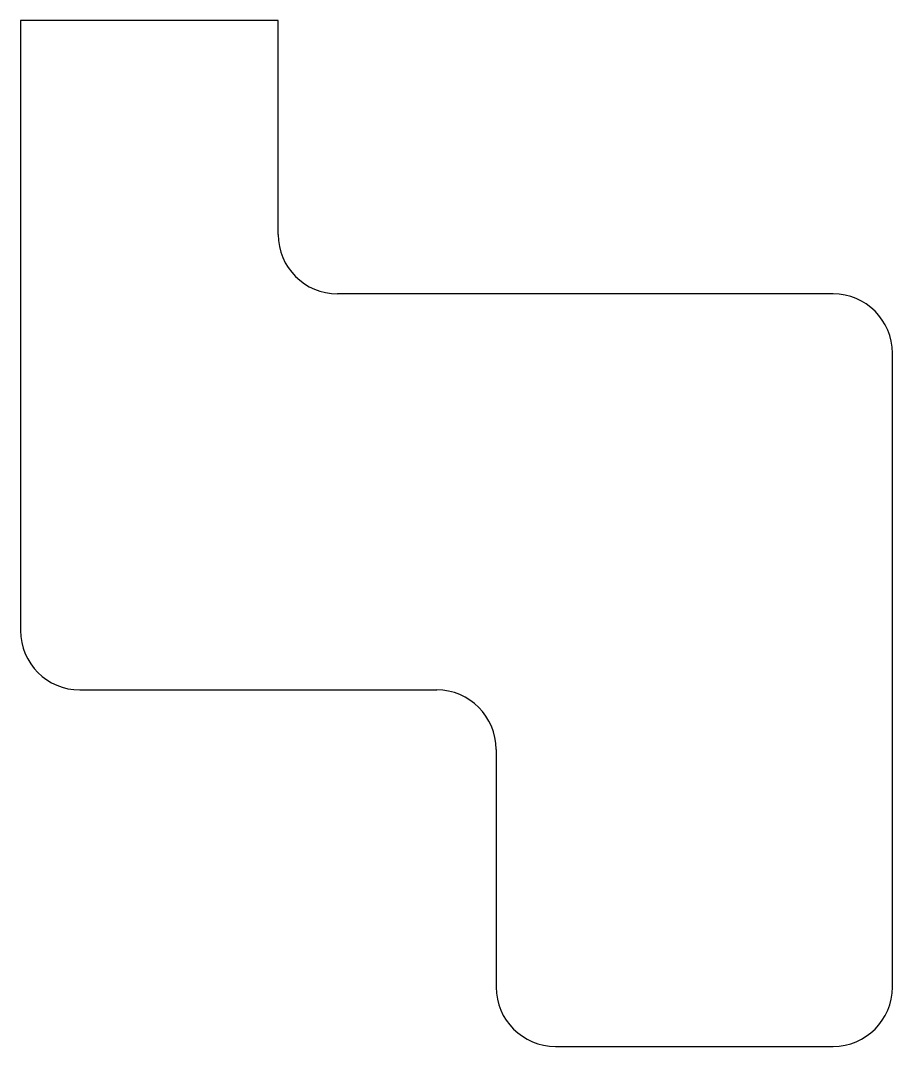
# Model space of a CAD drawing. Header units: millimetres. Extents: x -3.3 to 18.8, y -25.9 to 0.
import ezdxf

# ---------------------------------------------------------------- set-up
doc = ezdxf.new("R2010")
doc.units = ezdxf.units.MM

msp = doc.modelspace()

# ---------------------------------------------------------------- linework, layer by layer
at = {"color": 7, "linetype": 'Continuous', "lineweight": 25}
for p, q in [((3.25, 0), (-3.25, 0)), ((-3.25, 0), (-3.25, -15.4)), ((3.25, -5.4), (3.25, 0)), ((17.25, -6.9), (4.75, -6.9)), ((18.75, -24.4), (18.75, -8.4)), ((-1.75, -16.9), (7.25, -16.9)), ((8.75, -18.4), (8.75, -24.4)), ((10.25, -25.9), (17.25, -25.9))]:
    msp.add_line(p, q, dxfattribs=at)
for centre, start, end in [((4.75, -5.4), 180, 270), ((17.25, -8.4), 0, 90), ((-1.75, -15.4), 180, 270), ((7.25, -18.4), 0, 90), ((10.25, -24.4), 180, 270), ((17.25, -24.4), 270, 0)]:
    msp.add_arc(centre, 1.5, start, end, dxfattribs=at)

doc.saveas('drawing.dxf')
